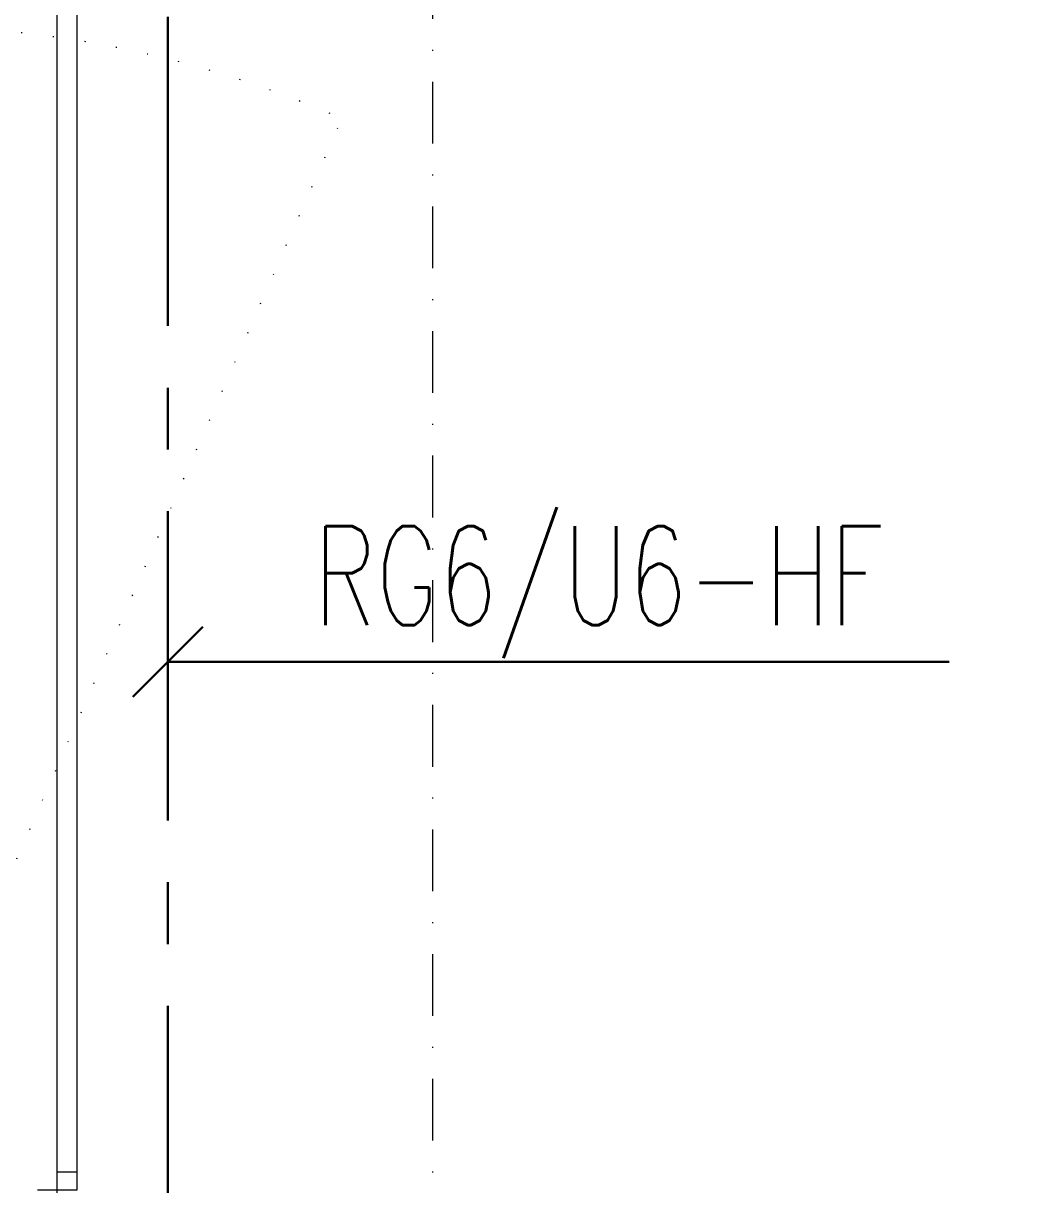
# Model space of a CAD drawing. Extents: x -2598 to 23780, y 0 to 8114.
# Drawn here: x 7126.1 to 7227.8, y 1450.5 to 1568 of the extents above; entities that cross this region are included whole.
import ezdxf

# ---------------------------------------------------------------- set-up
doc = ezdxf.new("R2010")
doc.units = 0
doc.header["$LTSCALE"] = 25
doc.header["$MEASUREMENT"] = 0
for name, pattern in [('CENTER', [2, 1.25, -0.25, 0.25, -0.25]), ('DASHDOT2', [0.5, 0.25, -0.125, 0, -0.125]), ('DOT2', [0.125, 0, -0.125]), ('HIDDEN', [0.375, 0.25, -0.125])]:
    doc.linetypes.add(name, pattern=pattern)
doc.layers.get('0').update_dxf_attribs({"color": 9, "lineweight": 9})
for name, color, linetype, lineweight in [('06D', 9, 'Continuous', 9), ('20', 9, 'DOT2', 9), ('24', 9, 'DASHDOT2', 9), ('35', 9, 'Continuous', 9), ('E-KABLO', 7, 'Continuous', 30)]:
    doc.layers.add(name, color=color, linetype=linetype, lineweight=lineweight)
doc.styles.add('E-YAZI', font='txttw.shx')

# ---------------------------------------------------------------- blocks, each defined once
blk = doc.blocks.new('fsdfsfsfsfd')
at = {"layer": '06D', "elevation": 0}
blk.add_lwpolyline([(52591.75, -74474.98), (52589.75, -74474.98), (52589.75, -74595.98), (52591.75, -74595.98)], dxfattribs=at)
at = {"layer": '20', "elevation": 0}
blk.add_lwpolyline([(52607.49, -74590.87), (52562.94, -74489.43)], dxfattribs=at)
at = {"layer": '20'}
blk.add_arc((52607.49, -74590.87), 110.79, 89.607, 113.7086, dxfattribs=at)

msp = doc.modelspace()

# ---------------------------------------------------------------- linework, layer by layer
at = {"layer": '06D'}
msp.add_lwpolyline([(7127.5, 1575), (7131.5, 1575), (7131.5, 1450), (7127.5, 1450)], dxfattribs=at)
at = {"layer": '20', "linetype": 'HIDDEN', "lineweight": 0}
msp.add_lwpolyline([(7129.5, 979.76, -0.152644), (10705.5, 2076.19, -0.10573)], format="xyb", dxfattribs=at)
at = {"layer": '24'}
msp.add_lwpolyline([(7167.5, 195), (7167.5, 4035)], dxfattribs=at)
at = {"layer": '35'}
msp.add_lwpolyline([(7497.5, 1835), (7497.5, 1182.71), (7497.58, 1182.57, 0.017498), (7129.5, 947.48), (7129.5, 1835)], format="xyb", close=True, dxfattribs=at)
at = {"layer": 'E-KABLO', "color": 6, "linetype": 'CENTER'}
msp.add_line((7140.7, 1387.37), (7140.7, 1817.96), dxfattribs=at)
at = {"layer": 'E-KABLO'}
for p, q in [((7144.24, 1506.95), (7137.17, 1499.88)), ((7219.7, 1503.41), (7140.7, 1503.41))]:
    msp.add_line(p, q, dxfattribs=at)

# ---------------------------------------------------------------- block references
at = {"xscale": -1}
msp.add_blockref('fsdfsfsfsfd', (59721.25, 76047.79), dxfattribs=at)

# ---------------------------------------------------------------- texts
at = {"layer": 'E-KABLO', "color": 3, "linetype": 'Continuous', "style": 'E-YAZI', "width": 0.7}
msp.add_text('RG6/U6-HF', height=10, dxfattribs=at).set_placement((7155.43, 1507.12))

doc.saveas('drawing.dxf')
